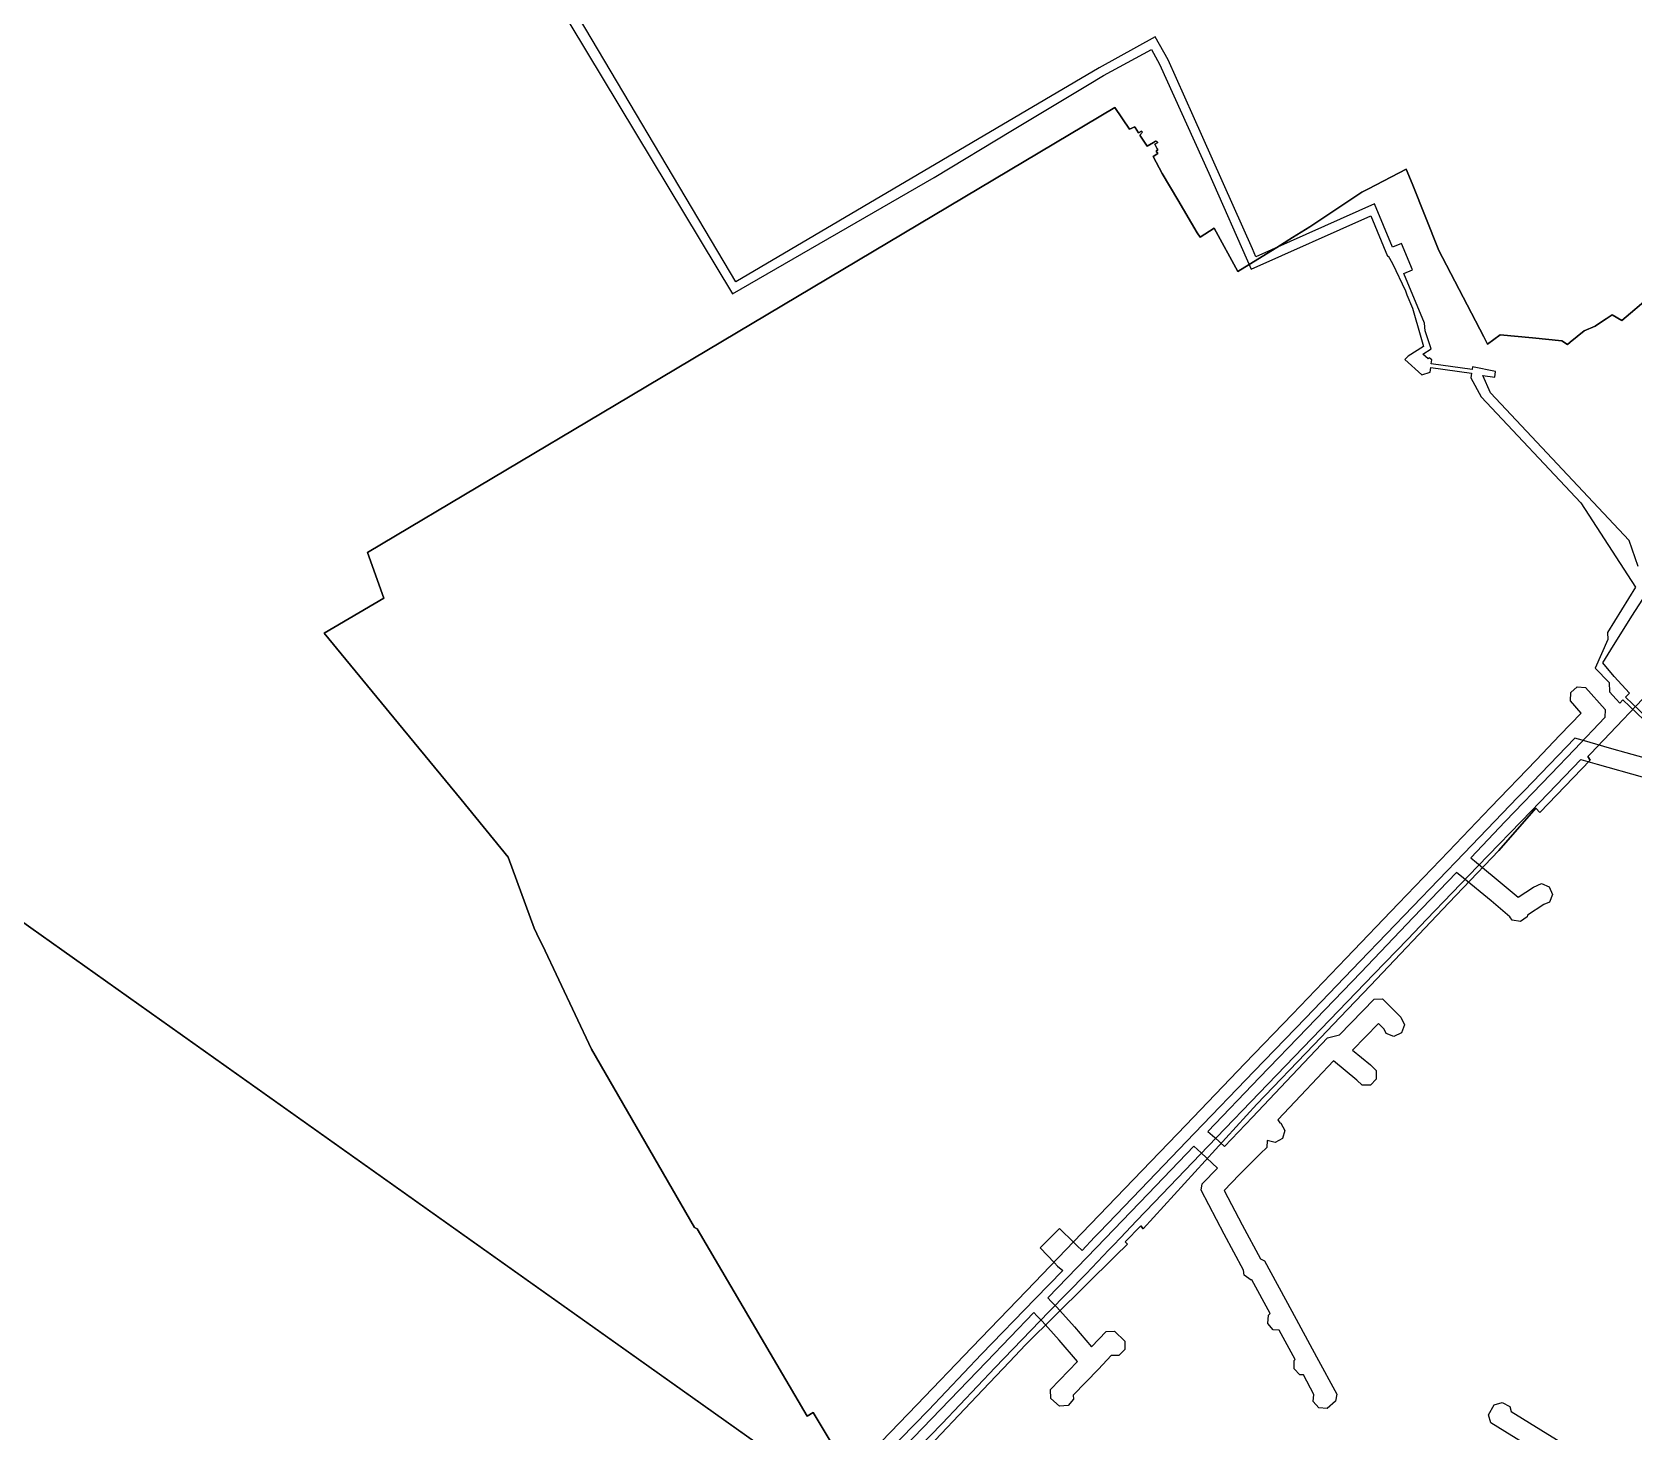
# Model space of a CAD drawing. Extents: x 896 to 2274771, y 652 to 548028.
# Drawn here: x 2229856 to 2231544, y 434285 to 435759 of the extents above; entities that cross this region are included whole.
import ezdxf

# ---------------------------------------------------------------- set-up
doc = ezdxf.new("R2010")
doc.units = 0
doc.header["$MEASUREMENT"] = 0
doc.layers.add('MUNICIPAL', color=14, linetype='CONTINUOUS')
doc.layers.add('Z', color=30, linetype='CONTINUOUS')

msp = doc.modelspace()

# ---------------------------------------------------------------- linework, layer by layer
at = {"layer": 'MUNICIPAL', "linetype": 'Continuous'}
for points in [[(2230721.58, 434234.38), (2230679.28, 434305.02), (2230672.92, 434301.16), (2230556.9, 434498.51), (2230554.21, 434499.89), (2230445.61, 434687.99), (2230393.89, 434797.37), (2230390.99, 434803.53), (2230385.35, 434815.46), (2230357.99, 434890.33), (2230308.2, 434950.87), (2230242.38, 435030.83), (2230163.91, 435126.15), (2230226.72, 435163.07), (2230209.84, 435210.97), (2230471.69, 435366.98), (2230996.89, 435679.91), (2231012.58, 435657.12), (2231018.03, 435659.48), (2231018.52, 435658.68), (2231021.9, 435653.07), (2231025.23, 435655.06), (2231026.1, 435653.72), (2231023.4, 435650.53), (2231031.05, 435639.23), (2231037.56, 435643.05), (2231038.69, 435643.76), (2231039.97, 435644.5), (2231041.38, 435644.18), (2231042.14, 435642.9), (2231039.08, 435641.11), (2231041.59, 435636.36), (2231042.25, 435635.26), (2231040.47, 435634.01), (2231042.14, 435631.26), (2231037.4, 435628.37), (2231046.78, 435610.29), (2231063.26, 435582.67), (2231083.76, 435547.91), (2231086.75, 435543.08), (2231101.77, 435552.66), (2231126.46, 435507.04), (2231138.38, 435514.42), (2231167.58, 435532.49), (2231184.18, 435542.77), (2231202.53, 435554.12), (2231257.25, 435590.49), (2231264.16, 435594.1), (2231304.09, 435614.99), (2231310.14, 435599.76), (2231338.17, 435529.09), (2231342.06, 435521.66), (2231385.66, 435438.42), (2231389.72, 435430.67), (2231403.11, 435440.52), (2231436.92, 435437.23), (2231468.03, 435434.2), (2231473.72, 435430.01), (2231476.71, 435432.61), (2231491.6, 435444.48), (2231502.93, 435449.5), (2231511.92, 435455.41), (2231514.48, 435457.09), (2231519.98, 435460.7), (2231520.91, 435461.32), (2231531.01, 435455.41), (2231620.64, 435531.14)], [(2231620.64, 435531.14), (2231531.01, 435455.41), (2231520.91, 435461.32), (2231519.98, 435460.7), (2231514.48, 435457.09), (2231511.92, 435455.41), (2231502.93, 435449.5), (2231491.6, 435444.48), (2231476.71, 435432.61), (2231473.72, 435430.01), (2231468.03, 435434.2), (2231436.92, 435437.23), (2231403.11, 435440.52), (2231389.72, 435430.67), (2231385.66, 435438.42), (2231342.06, 435521.66), (2231338.17, 435529.09), (2231310.14, 435599.76), (2231304.09, 435614.99), (2231264.16, 435594.1), (2231257.25, 435590.49), (2231202.53, 435554.12), (2231184.18, 435542.77), (2231167.58, 435532.49), (2231138.38, 435514.42), (2231126.46, 435507.04), (2231101.77, 435552.66), (2231086.75, 435543.08), (2231083.76, 435547.91), (2231063.26, 435582.67), (2231046.78, 435610.29), (2231037.4, 435628.37), (2231042.14, 435631.26), (2231040.47, 435634.01), (2231042.25, 435635.26), (2231041.59, 435636.36), (2231039.08, 435641.11), (2231042.14, 435642.9), (2231041.38, 435644.18), (2231039.97, 435644.5), (2231038.69, 435643.76), (2231037.56, 435643.05), (2231031.05, 435639.23), (2231023.4, 435650.53), (2231026.1, 435653.72), (2231025.23, 435655.06), (2231021.9, 435653.07), (2231018.52, 435658.68), (2231018.03, 435659.48), (2231012.58, 435657.12), (2230996.89, 435679.91), (2230471.69, 435366.98), (2230209.84, 435210.97), (2230226.72, 435163.07), (2230163.91, 435126.15), (2230242.38, 435030.83), (2230308.2, 434950.87), (2230357.99, 434890.33), (2230385.35, 434815.46), (2230390.99, 434803.53), (2230393.89, 434797.37), (2230445.61, 434687.99), (2230554.21, 434499.89), (2230556.9, 434498.51), (2230672.92, 434301.16), (2230679.28, 434305.02), (2230721.58, 434234.38)], [(2231573.7, 435078.3), (2231498.22, 434999.03), (2231495.22, 434996.04), (2231497.84, 434992.19), (2231444.79, 434937.38), (2231440.61, 434941.89), (2231401.63, 434897.09), (2231348.78, 434842.05), (2231266.31, 434754.95), (2231234.39, 434721.75), (2231206.64, 434692.64), (2231146.75, 434629.93), (2231026.93, 434498.78), (2231024.25, 434501.88), (2231007.74, 434484.96), (2231010.43, 434482.59), (2230997.7, 434470.08), (2230902.94, 434376.48), (2230886.01, 434358.7), (2230857.97, 434329.04), (2230788.75, 434256.19)], [(2230788.75, 434256.19), (2230857.97, 434329.04), (2230886.01, 434358.7), (2230902.94, 434376.48), (2230997.7, 434470.08), (2231010.43, 434482.59), (2231007.74, 434484.96), (2231024.25, 434501.88), (2231026.93, 434498.78), (2231146.75, 434629.93), (2231206.64, 434692.64), (2231234.39, 434721.75), (2231266.31, 434754.95), (2231348.78, 434842.05), (2231401.63, 434897.09), (2231440.61, 434941.89), (2231444.79, 434937.38), (2231497.84, 434992.19), (2231495.22, 434996.04), (2231498.22, 434999.03), (2231573.7, 435078.3)]]:
    msp.add_lwpolyline(points, dxfattribs=at)
at = {"layer": 'Z', "linetype": 'Continuous'}
for points in [[(2230372.2, 435852.15), (2230594.24, 435483.5), (2230806.78, 435606.03), (2230889.28, 435655.79), (2230968.21, 435703.44), (2230985.15, 435713.68), (2231035.69, 435740.89), (2231044.23, 435725.58), (2231096, 435610.8), (2231140.55, 435509.49), (2231266.86, 435565.79), (2231284.1, 435523.16), (2231284.87, 435523.73), (2231289.51, 435515.51), (2231303.31, 435486.65), (2231304.64, 435482.45), (2231310.43, 435468.31), (2231319.41, 435438), (2231322.13, 435428.25), (2231305.99, 435418.01), (2231302.6, 435414.31), (2231320.35, 435398.08), (2231329.34, 435401), (2231329.92, 435405.97), (2231372.88, 435400.05), (2231372, 435395.13), (2231383.08, 435375.04), (2231487.98, 435263.24), (2231545.36, 435174.56), (2231515.94, 435126.86), (2231516.35, 435119.55), (2231502.92, 435089.31), (2231517.66, 435074.16), (2231518.09, 435064.28), (2231525.09, 435056.75), (2231528.99, 435052.55), (2231532.32, 435055.98), (2231561.72, 435027.77)], [(2231548.41, 435196.34), (2231539, 435223.56), (2231392.93, 435379.17), (2231384.85, 435397.4), (2231397.27, 435395.69), (2231398.09, 435401.64), (2231373.97, 435406.51), (2231373.59, 435404), (2231330.39, 435409.94), (2231330.85, 435413.91), (2231328.08, 435416.18), (2231327.01, 435415.03), (2231321.62, 435419.95), (2231330.14, 435425.59), (2231323.94, 435444.42), (2231323.34, 435452.75), (2231301.33, 435504.96), (2231310.56, 435508.84), (2231298.94, 435536.49), (2231289.68, 435532.6), (2231270.43, 435578.33), (2231145.61, 435522.7), (2231141.87, 435531.09), (2231079.43, 435671.18), (2231053.19, 435730.07), (2231039.63, 435754.37), (2230980.61, 435721.45), (2230597.86, 435496.1), (2230406.41, 435818.77)], [(2228883.67, 435504.94), (2245195.5, 423932.21)], [(2228883.67, 435504.94), (2245195.5, 423932.21)], [(2228883.67, 435504.94), (2245194.76, 423931.95)], [(2231564.48, 435030.66), (2231535.1, 435058.85), (2231539.05, 435062.92), (2231522.97, 435080.5), (2231511.2, 435094.98), (2231519.53, 435108.72), (2231541.64, 435144.09), (2231565.38, 435180.91)], [(2230732.68, 434255.37), (2230788.43, 434313.31), (2230846.5, 434373.5), (2230904.04, 434433.35), (2230962.11, 434493.95), (2231016.61, 434550.55), (2231071.75, 434607.82), (2231134.11, 434672.81), (2231184.22, 434724.94), (2231240.58, 434783.62), (2231295.87, 434841.26), (2231348.46, 434896.12), (2231392.94, 434942.46), (2231440.79, 434992.36), (2231465.77, 435018.52), (2231488.26, 435041.96), (2231476.92, 435054.89), (2231477.5, 435063.74), (2231484.16, 435069.58), (2231493.01, 435069), (2231513.57, 435045.56), (2231513.38, 435037.23), (2231481.23, 435003.72), (2231456.26, 434977.56), (2231408.38, 434927.64), (2231371.88, 434889.62), (2231378.1, 434884.48), (2231407.04, 434860.42), (2231421.9, 434848), (2231438.22, 434858.68), (2231446.45, 434862.36), (2231454.68, 434859.06), (2231458.16, 434850.91), (2231454.87, 434842.68), (2231449.06, 434840.2), (2231431.85, 434828.94), (2231431.57, 434827.39), (2231424.28, 434822.35), (2231415.56, 434823.94), (2231413.15, 434827.43), (2231393.34, 434843.99), (2231364.44, 434868), (2231357.02, 434874.14), (2231311.32, 434826.45), (2231256.02, 434768.8), (2231199.65, 434710.11), (2231149.55, 434657.98), (2231094.99, 434601.14), (2231102.35, 434594.75), (2231112.49, 434585.29), (2231142.06, 434616.29), (2231177.42, 434653.75), (2231220.92, 434699.96), (2231233.6, 434703.18), (2231270.08, 434740.69), (2231279.03, 434740.76), (2231298.25, 434721.56), (2231298.43, 434721.49), (2231302.13, 434713.43), (2231299.05, 434705.12), (2231291, 434701.42), (2231282.69, 434704.5), (2231280.69, 434708.85), (2231274.74, 434714.79), (2231247.54, 434686.82), (2231266.2, 434671.28), (2231272.35, 434665.33), (2231272.49, 434656.47), (2231266.32, 434650.1), (2231257.46, 434649.96), (2231251.89, 434655.35), (2231227.46, 434675.69), (2231192.99, 434639.07), (2231168.8, 434613.44), (2231170.7, 434610.41), (2231171.74, 434610.11), (2231176.08, 434602.38), (2231173.68, 434593.85), (2231165.95, 434589.51), (2231157.65, 434591.85), (2231157.24, 434584.16), (2231150.4, 434578.02), (2231128.14, 434555.43), (2231112.15, 434539.21), (2231131.14, 434503.04), (2231150.49, 434466.94), (2231154.85, 434464.98), (2231183.61, 434412.01), (2231209.57, 434363.82), (2231230.9, 434324.41), (2231229.51, 434316.96), (2231220.68, 434309.43), (2231211.85, 434310.14), (2231206.1, 434316.88), (2231206.68, 434324.2), (2231195.59, 434344.7), (2231191.93, 434344.78), (2231185.81, 434351.2), (2231186.03, 434360.06), (2231186.86, 434360.85), (2231170.2, 434391.78), (2231163.95, 434392.25), (2231158.17, 434398.96), (2231158.83, 434407.8), (2231160.68, 434409.4), (2231141.44, 434444.82), (2231140.49, 434444.67), (2231133.33, 434449.89), (2231132.49, 434455.23), (2231112.24, 434493.01), (2231087.94, 434539.28), (2231088.97, 434546.19), (2231105.29, 434562.73), (2231088.03, 434578.85), (2231080.14, 434585.68), (2231032.03, 434535.7), (2230977.54, 434479.13), (2230926.47, 434425.83), (2230930.03, 434422.02), (2230935.93, 434416.23), (2230954.49, 434395.35), (2230972.42, 434374.33), (2230987.86, 434390.55), (2230996.79, 434390.72), (2231007.39, 434380.4), (2231007.52, 434371.53), (2231001.33, 434365.18), (2230993.15, 434365.07), (2230979.7, 434350.95), (2230953.27, 434323.55), (2230953.57, 434319.1), (2230947.73, 434312.43), (2230938.88, 434311.84), (2230929.44, 434320.11), (2230929.06, 434329.27), (2230957.54, 434358.79), (2230938.35, 434381.29), (2230920.42, 434401.46), (2230914.69, 434407.08), (2230911.63, 434410.37), (2230861.91, 434358.66), (2230803.84, 434298.47), (2230748.09, 434240.51)], [(2231561.03, 434993.1), (2231535.7, 435000.21), (2231520.75, 435004.35), (2231489.24, 435013.23), (2231481.6, 435015.37), (2231428.19, 434959.97), (2231421.38, 434952.97), (2231365.07, 434894.53), (2231311.1, 434838.35), (2231255.37, 434780.58), (2231197.7, 434720.58), (2231143.86, 434664.79), (2231080.98, 434599.5), (2231023.91, 434540.17), (2231006.7, 434522.22), (2230980.74, 434495.14), (2230975.71, 434489.84), (2230962.41, 434476.01), (2230957.34, 434480.86), (2230953.91, 434484.2), (2230938.72, 434498.97), (2230918.29, 434478.47), (2230933.31, 434463.01), (2230936.75, 434459.46), (2230942.13, 434454.89), (2230913.18, 434424.99), (2230856.65, 434366.6), (2230800.57, 434307.62), (2230741.76, 434247.1)], [(2230738.46, 434214.95), (2230814.92, 434293.73), (2230871.03, 434352.65), (2230927.55, 434411.08), (2230966.65, 434451.09), (2230990.6, 434476.46), (2230995.46, 434481.56), (2231002.82, 434489.28), (2231019.82, 434507.01), (2231038.34, 434526.31), (2231095.39, 434585.59), (2231158.28, 434650.87), (2231269.76, 434766.76), (2231305.53, 434803.73), (2231325.51, 434824.42), (2231379.49, 434880.67), (2231435.8, 434939.04), (2231487.96, 434992.99), (2231505.27, 434988.13), (2231552.69, 434974.63)], [(2231434.64, 434268.67), (2231392.96, 434294.29), (2231390.77, 434302.56), (2231396.69, 434313.34), (2231405.2, 434315.81), (2231412.97, 434311.55), (2231414.54, 434306.14), (2231445.87, 434286.89), (2231495.31, 434256.32)]]:
    msp.add_lwpolyline(points, dxfattribs=at)

doc.saveas('drawing.dxf')
